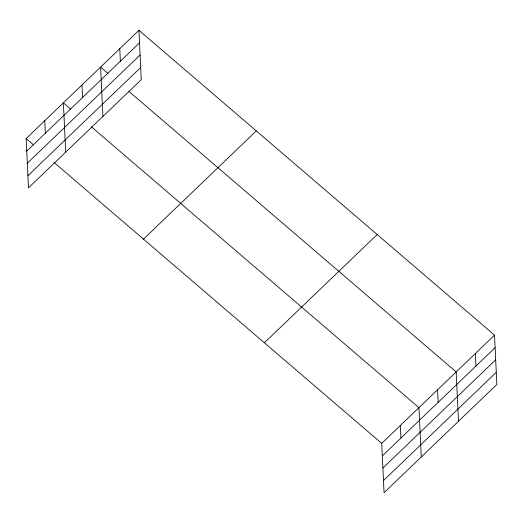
<?xml version="1.0" encoding="UTF-8"?>
<svg xmlns="http://www.w3.org/2000/svg" width="523" height="523" viewBox="0 0 523 523"><rect width="100%" height="100%" fill="white"/><g stroke="black" fill="none" stroke-linecap="round" stroke-linejoin="round"><path stroke-width="0.78" d="M138.948 30.308L141.275 79.627L28.477 187.862L26.15 138.543L138.948 30.308L494.523 335.138L496.85 384.457L384.052 492.692L381.725 443.373L53.941 162.365M26.738 151.062L139.536 42.834M27.314 163.209L140.112 54.974M27.902 175.715L140.7 67.487M143.492 239.135L256.29 130.9M264.383 342.781L377.181 234.546M381.725 443.373L494.523 335.138M382.313 455.899L495.118 347.664M382.888 468.039L495.686 359.804M383.477 480.552L496.275 372.317M108.006 73.462L100.599 67.107L102.92 116.426M129.004 91.46L456.174 371.938L458.501 421.257M70.782 109.176L63.375 102.822L65.702 152.141M91.165 126.651L418.949 407.659L421.276 456.978M26.15 138.543L33.564 144.897M475.348 353.541L475.937 366.061M437.561 389.798L438.15 402.324M400.337 425.513L400.925 438.039M119.774 48.711L120.362 61.23M81.987 84.968L82.575 97.487M44.762 120.682L45.351 133.208"/></g></svg>
